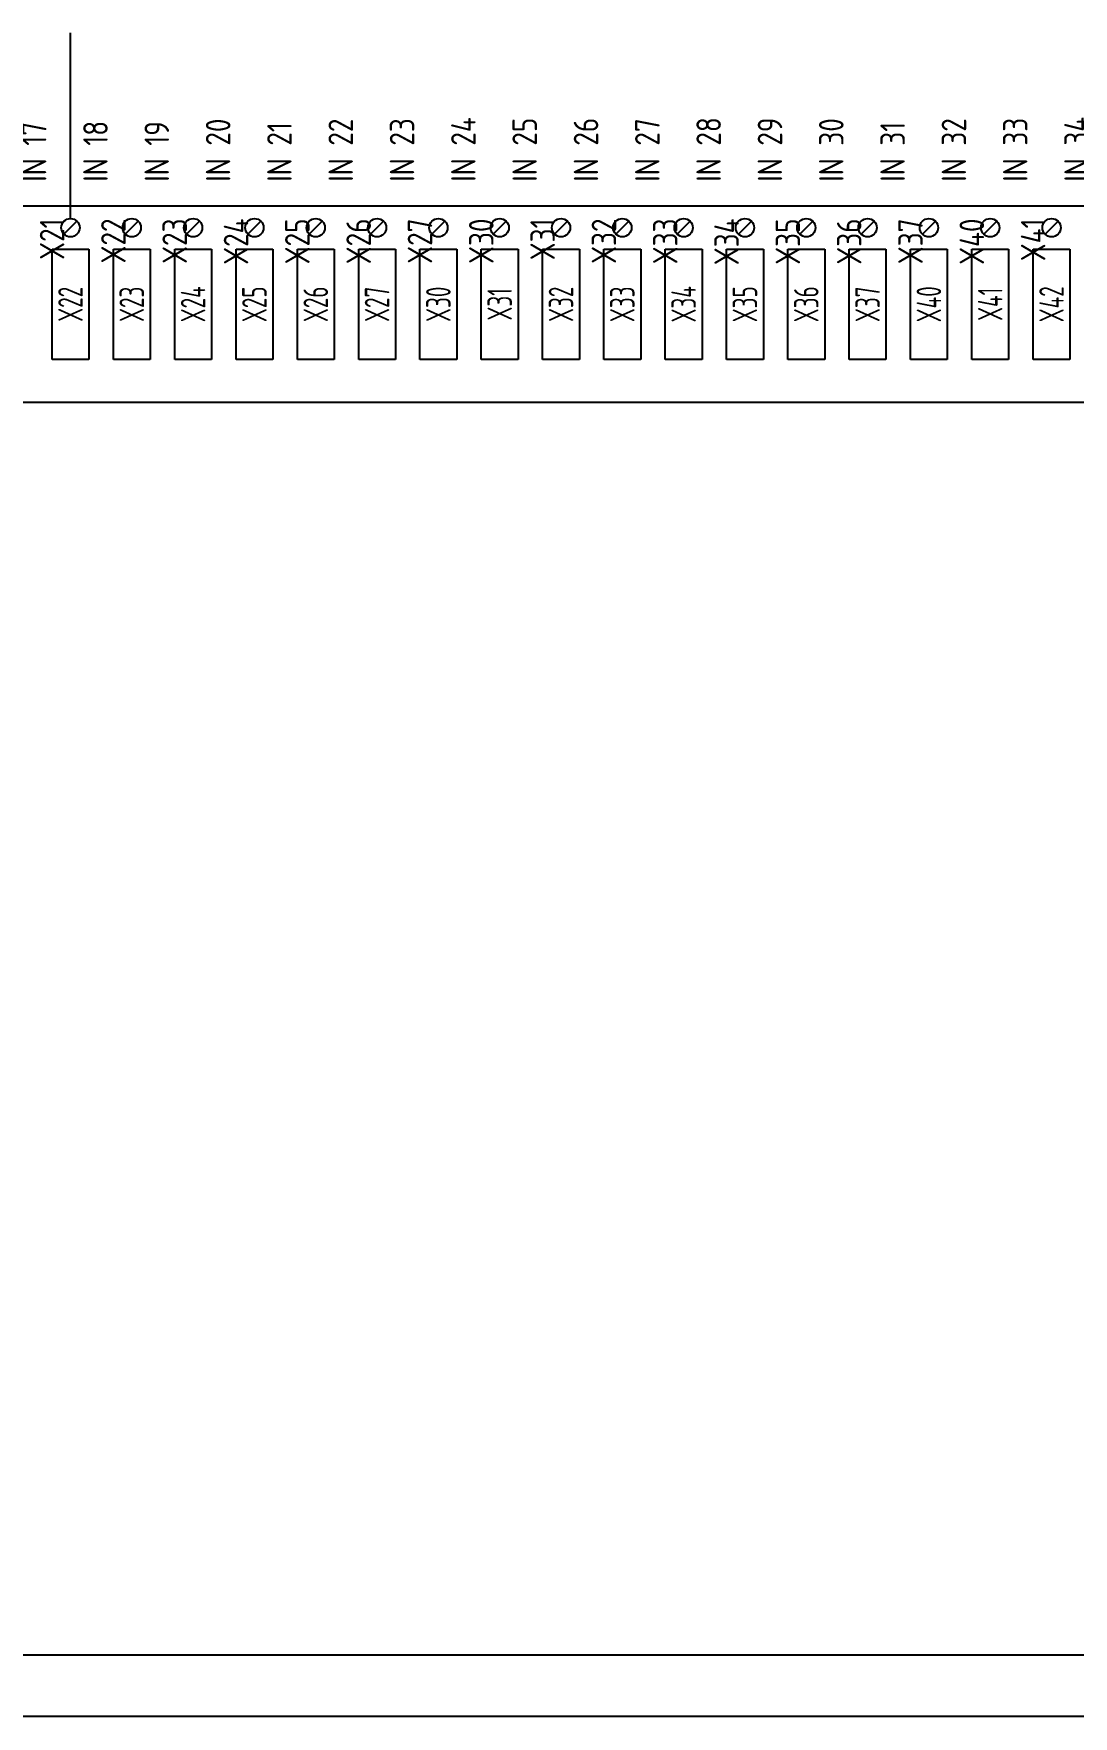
# Model space of a CAD drawing. Extents: x 0 to 1189, y -1 to 841.
# Drawn here: x 356.3 to 525.9, y 0 to 274.6 of the extents above; entities that cross this region are included whole.
import ezdxf
from ezdxf.enums import TextEntityAlignment as Align

# ---------------------------------------------------------------- set-up
doc = ezdxf.new("R2010")
doc.units = 0
doc.header["$MEASUREMENT"] = 0
doc.layers.add('BLU_0.8mm2', color=5, linetype='Continuous', lineweight=25)
for name, color, linetype in [('SYMS', 7, 'Continuous'), ('TAGS', 150, 'Continuous'), ('TERMS', 123, 'Continuous')]:
    doc.layers.add(name, color=color, linetype=linetype)
doc.styles.add('WD_IEC', font='ISOCP2.shx', dxfattribs={"width": 0.9, "height": 4})

# ---------------------------------------------------------------- blocks, each defined once
blk = doc.blocks.new('PLCIO_4D4D')
at = {"layer": 'SYMS'}
for p, q in [((802, 16), (-16, 16)), ((218.94, 11.44), (221.06, 13.56)), ((228.94, 11.44), (231.06, 13.56)), ((238.94, 11.44), (241.06, 13.56)), ((248.94, 11.44), (251.06, 13.56)), ((258.94, 11.44), (261.06, 13.56)), ((268.94, 11.44), (271.06, 13.56)), ((278.94, 11.44), (281.06, 13.56)), ((288.94, 11.44), (291.06, 13.56)), ((298.94, 11.44), (301.06, 13.56)), ((308.94, 11.44), (311.06, 13.56)), ((318.94, 11.44), (321.06, 13.56)), ((328.94, 11.44), (331.06, 13.56)), ((338.94, 11.44), (341.06, 13.56)), ((348.94, 11.44), (351.06, 13.56)), ((358.94, 11.44), (361.06, 13.56)), ((368.94, 11.44), (371.06, 13.56)), ((378.94, 11.44), (381.06, 13.56)), ((217, -9), (217, 9)), ((217, 9), (223, 9)), ((223, 9), (223, -9)), ((227, -9), (227, 9)), ((227, 9), (233, 9)), ((233, 9), (233, -9)), ((237, -9), (237, 9)), ((237, 9), (243, 9)), ((243, 9), (243, -9)), ((247, -9), (247, 9)), ((247, 9), (253, 9)), ((253, 9), (253, -9)), ((257, -9), (257, 9)), ((257, 9), (263, 9)), ((263, 9), (263, -9)), ((267, -9), (267, 9)), ((267, 9), (273, 9)), ((273, 9), (273, -9)), ((277, -9), (277, 9)), ((277, 9), (283, 9)), ((283, 9), (283, -9)), ((287, -9), (287, 9)), ((287, 9), (293, 9)), ((293, 9), (293, -9)), ((297, -9), (297, 9)), ((297, 9), (303, 9)), ((303, 9), (303, -9)), ((307, -9), (307, 9)), ((307, 9), (313, 9)), ((313, 9), (313, -9)), ((317, -9), (317, 9)), ((317, 9), (323, 9)), ((323, 9), (323, -9)), ((327, -9), (327, 9)), ((327, 9), (333, 9)), ((333, 9), (333, -9)), ((337, -9), (337, 9)), ((337, 9), (343, 9)), ((343, 9), (343, -9)), ((347, -9), (347, 9)), ((347, 9), (353, 9)), ((353, 9), (353, -9)), ((357, -9), (357, 9)), ((357, 9), (363, 9)), ((363, 9), (363, -9)), ((367, -9), (367, 9)), ((367, 9), (373, 9)), ((373, 9), (373, -9)), ((377, -9), (377, 9)), ((377, 9), (383, 9)), ((383, 9), (383, -9)), ((223, -9), (217, -9)), ((233, -9), (227, -9)), ((243, -9), (237, -9)), ((253, -9), (247, -9)), ((263, -9), (257, -9)), ((273, -9), (267, -9)), ((283, -9), (277, -9)), ((293, -9), (287, -9)), ((303, -9), (297, -9)), ((313, -9), (307, -9)), ((323, -9), (317, -9)), ((333, -9), (327, -9)), ((343, -9), (337, -9)), ((353, -9), (347, -9)), ((363, -9), (357, -9)), ((373, -9), (367, -9)), ((383, -9), (377, -9)), ((-16, -16), (802, -16))]:
    blk.add_line(p, q, dxfattribs=at)
for centre in [(220, 12.5), (230, 12.5), (240, 12.5), (250, 12.5), (260, 12.5), (270, 12.5), (280, 12.5), (290, 12.5), (300, 12.5), (310, 12.5), (320, 12.5), (330, 12.5), (340, 12.5), (350, 12.5), (360, 12.5), (370, 12.5), (380, 12.5)]:
    blk.add_circle(centre, 1.5, dxfattribs=at)
at = {"layer": 'SYMS', "style": 'WD_IEC', "width": 0.9}
for tag, p in [('TERMDESC01', (2, 20)), ('TERMDESC04', (32, 20)), ('TERMDESC05', (42.08, 20)), ('TERMDESC06', (52.08, 20)), ('TERMDESC07', (62.08, 20)), ('TERMDESC08', (72.08, 20)), ('TERMDESC09', (82.08, 20)), ('TERMDESC10', (92.08, 20)), ('TERMDESC12', (112.08, 20)), ('TERMDESC13', (122.08, 20)), ('TERMDESC14', (132.08, 20)), ('TERMDESC15', (142.08, 20)), ('TERMDESC16', (152.08, 20)), ('TERMDESC17', (162.08, 20)), ('TERMDESC18', (172.08, 20)), ('TERMDESC19', (182.08, 20)), ('TERMDESC20', (192.08, 20)), ('TERMDESC21', (202.08, 20)), ('TERMDESC22', (212.08, 20)), ('TERMDESC23', (222.08, 20)), ('TERMDESC24', (232.08, 20)), ('TERMDESC25', (242.08, 20)), ('TERMDESC26', (252.08, 20)), ('TERMDESC27', (262.08, 20)), ('TERMDESC28', (272.08, 20)), ('TERMDESC29', (282.08, 20)), ('TERMDESC30', (292.08, 20)), ('TERMDESC31', (302.08, 20)), ('TERMDESC32', (312.08, 20)), ('TERMDESC33', (322.08, 20)), ('TERMDESC34', (332.08, 20)), ('TERMDESC35', (342.08, 20)), ('TERMDESC36', (352.08, 20)), ('TERMDESC37', (362.08, 20)), ('TERMDESC38', (372.08, 20)), ('TERMDESC39', (382.08, 20)), ('TERMDESC40', (392.08, 20)), ('TERMDESC42', (412, 20)), ('TERMDESC43', (422, 20)), ('TERMDESC45', (442, 20)), ('TERMDESC47', (462, 20)), ('TERMDESC50', (492, 20)), ('TERMDESC51', (502, 20)), ('TERMDESC56', (552, 20)), ('TERMDESC57', (562, 20)), ('TERMDESC62', (612, 20)), ('TERMDESC63', (622, 20)), ('TERMDESC69', (682, 20)), ('TERMDESC75', (742, 20)), ('TERMDESC11', (102.08, 20)), ('TERM02', (15.5, -14)), ('TERM03', (25.5, -14)), ('TERM41', (405.5, -14)), ('TERM44', (437.5, -14)), ('TERM46', (457.5, -14)), ('TERM48', (477.5, -14)), ('TERM49', (487.5, -14)), ('TERM52', (517.5, -14)), ('TERM53', (527.5, -14)), ('TERM54', (537.5, -14)), ('TERM55', (547.5, -14)), ('TERM58', (577.5, -14)), ('TERM59', (587.5, -14)), ('TERM60', (597.5, -14)), ('TERM61', (607.5, -14)), ('TERM64', (637.5, -14)), ('TERM65', (647.5, -14)), ('TERM66', (657.5, -14)), ('TERM67', (667.5, -14)), ('TERM68', (675.5, -14)), ('TERM70', (697.5, -14)), ('TERM71', (707.5, -14)), ('TERM72', (717.5, -14)), ('TERM73', (727.5, -14)), ('TERM74', (735.5, -14)), ('TERM76', (757.5, -14)), ('TERM77', (767.5, -14)), ('TERM78', (777.5, -14)), ('TERM79', (787.5, -14)), ('TERM80', (795.5, -14))]:
    blk.add_attdef(tag, text='', height=4, rotation=90, dxfattribs=at).set_placement(p, align=Align.TOP_LEFT)
for tag, p in [('DESCA44', (427, 22)), ('DESCA54', (527, 22)), ('DESCA64', (627, 22)), ('DESCB44', (433, 22)), ('DESCC44', (439, 22)), ('DESCD44', (445, 22)), ('DESCA46', (447, 22)), ('DESCE44', (451, 22)), ('DESCB46', (453, 22)), ('DESCC46', (459, 22)), ('DESCD46', (465, 22)), ('DESCA48', (467, 22)), ('DESCE46', (471, 22)), ('DESCB48', (473, 22)), ('DESCA49', (477, 22)), ('DESCC48', (479, 22)), ('DESCB49', (483, 22)), ('DESCD48', (485, 22)), ('DESCC49', (489, 22)), ('DESCE48', (491, 22)), ('DESCD49', (495, 22)), ('DESCE49', (501, 22)), ('DESCA52', (507, 22)), ('DESCB52', (513, 22)), ('DESCA53', (517, 22)), ('DESCC52', (519, 22)), ('DESCB53', (523, 22)), ('DESCD52', (525, 22)), ('DESCC53', (529, 22)), ('DESCE52', (531, 22)), ('DESCB54', (533, 22)), ('DESCD53', (535, 22)), ('DESCA55', (537, 22)), ('DESCC54', (539, 22)), ('DESCE53', (541, 22)), ('DESCB55', (543, 22)), ('DESCD54', (545, 22)), ('DESCC55', (549, 22)), ('DESCE54', (551, 22)), ('DESCD55', (555, 22)), ('DESCE55', (561, 22)), ('DESCA58', (567, 22)), ('DESCB58', (573, 22)), ('DESCA59', (577, 22)), ('DESCC58', (579, 22)), ('DESCB59', (583, 22)), ('DESCD58', (585, 22)), ('DESCA60', (587, 22)), ('DESCC59', (589, 22)), ('DESCE58', (591, 22)), ('DESCB60', (593, 22)), ('DESCD59', (595, 22)), ('DESCA61', (597, 22)), ('DESCC60', (599, 22)), ('DESCE59', (601, 22)), ('DESCB61', (603, 22)), ('DESCD60', (605, 22)), ('DESCC61', (609, 22)), ('DESCE60', (611, 22)), ('DESCD61', (615, 22)), ('DESCE61', (621, 22)), ('DESCB64', (633, 22)), ('DESCA65', (637, 22)), ('DESCC64', (639, 22)), ('DESCB65', (643, 22)), ('DESCD64', (645, 22)), ('DESCA66', (647, 22)), ('DESCC65', (649, 22)), ('DESCE64', (651, 22)), ('DESCB66', (653, 22)), ('DESCD65', (655, 22)), ('DESCA67', (657, 22)), ('DESCC66', (659, 22)), ('DESCE65', (661, 22)), ('DESCB67', (663, 22)), ('DESCD66', (665, 22)), ('DESCC67', (669, 22)), ('DESCE66', (671, 22)), ('DESCD67', (675, 22)), ('DESCE67', (681, 22)), ('DESCA70', (687, 22)), ('DESCB70', (693, 22)), ('DESCA71', (697, 22)), ('DESCC70', (699, 22)), ('DESCB71', (703, 22)), ('DESCD70', (705, 22)), ('DESCA72', (707, 22)), ('DESCC71', (709, 22)), ('DESCE70', (711, 22)), ('DESCB72', (713, 22)), ('DESCD71', (715, 22)), ('DESCA73', (717, 22)), ('DESCC72', (719, 22)), ('DESCE71', (721, 22)), ('DESCB73', (723, 22)), ('DESCD72', (725, 22)), ('DESCC73', (729, 22)), ('DESCE72', (731, 22)), ('DESCD73', (735, 22)), ('DESCE73', (741, 22)), ('DESCA76', (747, 22)), ('DESCB76', (753, 22)), ('DESCA77', (757, 22)), ('DESCC76', (759, 22)), ('DESCB77', (763, 22)), ('DESCD76', (765, 22)), ('DESCA78', (767, 22)), ('DESCC77', (769, 22)), ('DESCE76', (771, 22)), ('DESCB78', (773, 22)), ('DESCD77', (775, 22)), ('DESCA79', (777, 22)), ('DESCC78', (779, 22)), ('DESCE77', (781, 22)), ('DESCB79', (783, 22)), ('DESCD78', (785, 22)), ('DESCC79', (789, 22)), ('DESCE78', (791, 22)), ('DESCD79', (795, 22)), ('DESCE79', (801, 22))]:
    blk.add_attdef(tag, p, '', height=5, rotation=90, dxfattribs=at)
at = {"layer": 'SYMS', "style": 'WD_IEC', "width": 0.9, "flags": 1}
for tag, p in [('X2TERM01', (0, 14)), ('X2TERM04', (30, 14)), ('X2TERM05', (40, 14)), ('X2TERM06', (50, 14)), ('X2TERM07', (60, 14)), ('X2TERM08', (70, 14)), ('X2TERM09', (80, 14)), ('X2TERM10', (90, 14)), ('X2TERM11', (100, 14)), ('X2TERM12', (110, 14)), ('X2TERM13', (120, 14)), ('X2TERM14', (130, 14)), ('X2TERM15', (140, 14)), ('X2TERM16', (150, 14)), ('X2TERM17', (160, 14)), ('X2TERM18', (170, 14)), ('X2TERM19', (180, 14)), ('X2TERM20', (190, 14)), ('X2TERM21', (200, 14)), ('X2TERM22', (210, 14)), ('X2TERM23', (220, 14)), ('X2TERM24', (230, 14)), ('X2TERM25', (240, 14)), ('X2TERM26', (250, 14)), ('X2TERM27', (260, 14)), ('X2TERM28', (270, 14)), ('X2TERM29', (280, 14)), ('X2TERM30', (290, 14)), ('X2TERM31', (300, 14)), ('X2TERM32', (310, 14)), ('X2TERM33', (320, 14)), ('X2TERM34', (330, 14)), ('X2TERM35', (340, 14)), ('X2TERM36', (350, 14)), ('X2TERM37', (360, 14)), ('X2TERM38', (370, 14)), ('X2TERM39', (380, 14)), ('X2TERM40', (390, 14)), ('X2TERM42', (410, 14)), ('X2TERM43', (420, 14)), ('X2TERM45', (440, 14)), ('X2TERM47', (460, 14)), ('X2TERM50', (490, 14)), ('X2TERM51', (500, 14)), ('X2TERM56', (550, 14)), ('X2TERM57', (560, 14)), ('X2TERM62', (610, 14)), ('X2TERM63', (620, 14)), ('X2TERM69', (680, 14)), ('X2TERM75', (740, 14)), ('X8TERM02', (10, -14)), ('X8TERM03', (20, -14)), ('X8TERM41', (400, -14)), ('X8TERM44', (430, -14)), ('X8TERM46', (450, -14)), ('X8TERM48', (470, -14)), ('X8TERM49', (480, -14)), ('X8TERM52', (510, -14)), ('X8TERM53', (520, -14)), ('X8TERM54', (530, -14)), ('X8TERM55', (540, -14)), ('X8TERM58', (570, -14)), ('X8TERM59', (580, -14)), ('X8TERM60', (590, -14)), ('X8TERM61', (600, -14)), ('X8TERM64', (630, -14)), ('X8TERM65', (640, -14)), ('X8TERM66', (650, -14)), ('X8TERM67', (660, -14)), ('X8TERM68', (670, -14)), ('X8TERM70', (690, -14)), ('X8TERM71', (700, -14)), ('X8TERM72', (710, -14)), ('X8TERM73', (720, -14)), ('X8TERM74', (730, -14)), ('X8TERM76', (750, -14)), ('X8TERM77', (760, -14)), ('X8TERM78', (770, -14)), ('X8TERM79', (780, -14)), ('X8TERM80', (790, -14))]:
    blk.add_attdef(tag, text='', height=0.64, rotation=90, dxfattribs=at).set_placement(p, align=Align.RIGHT)
at = {"layer": 'SYMS', "style": 'WD_IEC', "width": 0.9}
for tag, p in [('TERM04', (33, 14)), ('TERM10', (95, 14)), ('TERM12', (115, 14)), ('TERM14', (135, 14)), ('TERM20', (195, 14)), ('TERM22', (215, 14)), ('TERM24', (235, 14)), ('TERM30', (295, 14)), ('TERM32', (315, 14)), ('TERM34', (335, 14)), ('TERM40', (395, 14)), ('TERM42', (413, 14)), ('TERM50', (493, 14)), ('TERM62', (613, 14)), ('TERM01', (4, 14)), ('TERM05', (45, 14)), ('TERM06', (55, 14)), ('TERM07', (65, 14)), ('TERM08', (75, 14)), ('TERM09', (85, 14)), ('TERM11', (105, 14)), ('TERM13', (125, 14)), ('TERM15', (145, 14)), ('TERM16', (155, 14)), ('TERM17', (165, 14)), ('TERM18', (175, 14)), ('TERM19', (185, 14)), ('TERM21', (205, 14)), ('TERM23', (225, 14)), ('TERM25', (245, 14)), ('TERM26', (255, 14)), ('TERM27', (265, 14)), ('TERM28', (275, 14)), ('TERM29', (285, 14)), ('TERM31', (305, 14)), ('TERM33', (325, 14)), ('TERM35', (345, 14)), ('TERM36', (355, 14)), ('TERM37', (365, 14)), ('TERM38', (375, 14)), ('TERM39', (385, 14)), ('TERM43', (423, 14)), ('TERM45', (443, 14)), ('TERM47', (463, 14)), ('TERM51', (503, 14)), ('TERM56', (553, 14)), ('TERM57', (563, 14)), ('TERM63', (623, 14)), ('TERM69', (683, 14)), ('TERM75', (743, 14)), ('TERMDESC02', (13.83, -20)), ('TERMDESC03', (23.83, -20)), ('TERMDESC41', (403.83, -20)), ('TERMDESC44', (432, -20)), ('TERMDESC46', (452, -20)), ('TERMDESC48', (472, -20)), ('TERMDESC49', (482, -20)), ('TERMDESC52', (512, -20)), ('TERMDESC53', (522, -20)), ('TERMDESC54', (532, -20)), ('TERMDESC55', (542, -20)), ('TERMDESC58', (572, -20)), ('TERMDESC59', (582, -20)), ('TERMDESC60', (592, -20)), ('TERMDESC61', (602, -20)), ('TERMDESC64', (632, -20)), ('TERMDESC65', (642, -20)), ('TERMDESC66', (652, -20)), ('TERMDESC67', (662, -20)), ('TERMDESC68', (673.83, -20)), ('TERMDESC70', (692, -20)), ('TERMDESC71', (702, -20)), ('TERMDESC72', (712, -20)), ('TERMDESC73', (722, -20)), ('TERMDESC74', (733.83, -20)), ('TERMDESC76', (752, -20)), ('TERMDESC77', (762, -20)), ('TERMDESC78', (772, -20)), ('TERMDESC79', (782, -20)), ('TERMDESC80', (793.83, -20))]:
    blk.add_attdef(tag, text='', height=4, rotation=90, dxfattribs=at).set_placement(p, align=Align.TOP_RIGHT)
at = {"layer": 'SYMS', "style": 'WD_IEC'}
for tag, width, p in [('LINE1', 0.9, (-29, 0)), ('LINE2', 0.9, (-23, 0)), ('DESC', 0.9, (-16.95, 0)), ('INST', 0.8, (-53, 0)), ('LOC', 0.8, (-47, 0)), ('MFG', 0.8, (-41, 0)), ('CAT', 0.8, (-35, 0)), ('TAG', 0.7, (-10.29, 0))]:
    blk.add_attdef(tag, text='', height=5, rotation=90, dxfattribs=dict(at, width=width)).set_placement(p, align=Align.CENTER)
at = {"layer": 'SYMS', "style": 'WD_IEC', "width": 0.7}
for tag, p in [('TAGA05', (40, 0)), ('TAGA06', (50, 0)), ('TAGA07', (60, 0)), ('TAGA08', (70, 0)), ('TAGA09', (80, 0)), ('TAGA10', (90, 0)), ('TAGA12', (110, 0)), ('TAGA13', (120, 0)), ('TAGA14', (130, 0)), ('TAGA15', (140, 0)), ('TAGA16', (150, 0)), ('TAGA17', (160, 0)), ('TAGA18', (170, 0)), ('TAGA19', (180, 0)), ('TAGA20', (190, 0)), ('TAGA22', (210, 0)), ('TAGA23', (220, 0)), ('TAGA24', (230, 0)), ('TAGA25', (240, 0)), ('TAGA26', (250, 0)), ('TAGA27', (260, 0)), ('TAGA28', (270, 0)), ('TAGA29', (280, 0)), ('TAGA30', (290, 0)), ('TAGA32', (310, 0)), ('TAGA33', (320, 0)), ('TAGA34', (330, 0)), ('TAGA35', (340, 0)), ('TAGA36', (350, 0)), ('TAGA37', (360, 0)), ('TAGA38', (370, 0)), ('TAGA39', (380, 0)), ('TAGA40', (390, 0)), ('TAGA44', (430, 0)), ('TAGA46', (450, 0)), ('TAGA48', (470, 0)), ('TAGA49', (480, 0)), ('TAGA52', (510, 0)), ('TAGA53', (520, 0)), ('TAGA54', (530, 0)), ('TAGA55', (540, 0)), ('TAGA58', (570, 0)), ('TAGA59', (580, 0)), ('TAGA60', (590, 0)), ('TAGA61', (600, 0)), ('TAGA64', (630, 0)), ('TAGA65', (640, 0)), ('TAGA66', (650, 0)), ('TAGA67', (660, 0)), ('TAGA70', (690, 0)), ('TAGA72', (710, 0)), ('TAGA73', (720, 0)), ('TAGA76', (750, 0)), ('TAGA77', (760, 0)), ('TAGA78', (770, 0)), ('TAGA79', (780, 0)), ('TAGA11', (100, 0)), ('TAGA21', (200, 0)), ('TAGA31', (300, 0)), ('TAGA71', (700, 0))]:
    blk.add_attdef(tag, text='', height=4, rotation=90, dxfattribs=at).set_placement(p, align=Align.MIDDLE_CENTER)
at = {"layer": 'SYMS', "linetype": 'Continuous', "style": 'WD_IEC', "width": 0.9, "flags": 9}
blk.add_attdef('ASSYCODE', text='', height=0.64, rotation=90, dxfattribs=at).set_placement((-34.28, -7.36), align=Align.CENTER)
at = {"layer": 'SYMS', "style": 'WD_IEC', "width": 0.9}
for tag, p in [('DESCA05', (37, -37)), ('DESCB05', (43, -37)), ('DESCA06', (47, -37)), ('DESCC05', (49, -37)), ('DESCB06', (53, -37)), ('DESCD05', (55, -37)), ('DESCA07', (57, -37)), ('DESCC06', (59, -37)), ('DESCE05', (61, -37)), ('DESCB07', (63, -37)), ('DESCD06', (65, -37)), ('DESCA08', (67, -37)), ('DESCC07', (69, -37)), ('DESCE06', (71, -37)), ('DESCB08', (73, -37)), ('DESCD07', (75, -37)), ('DESCA09', (77, -37)), ('DESCC08', (79, -37)), ('DESCE07', (81, -37)), ('DESCB09', (83, -37)), ('DESCD08', (85, -37)), ('DESCA10', (87, -37)), ('DESCC09', (89, -37)), ('DESCE08', (91, -37)), ('DESCB10', (93, -37)), ('DESCD09', (95, -37)), ('DESCA11', (97, -37)), ('DESCC10', (99, -37)), ('DESCE09', (101, -37)), ('DESCB11', (103, -37)), ('DESCD10', (105, -37)), ('DESCA12', (107, -37)), ('DESCC11', (109, -37)), ('DESCE10', (111, -37)), ('DESCB12', (113, -37)), ('DESCD11', (115, -37)), ('DESCA13', (117, -37)), ('DESCC12', (119, -37)), ('DESCE11', (121, -37)), ('DESCB13', (123, -37)), ('DESCD12', (125, -37)), ('DESCA14', (127, -37)), ('DESCC13', (129, -37)), ('DESCE12', (131, -37)), ('DESCB14', (133, -37)), ('DESCD13', (135, -37)), ('DESCA15', (137, -37)), ('DESCC14', (139, -37)), ('DESCE13', (141, -37)), ('DESCB15', (143, -37)), ('DESCD14', (145, -37)), ('DESCA16', (147, -37)), ('DESCC15', (149, -37)), ('DESCE14', (151, -37)), ('DESCB16', (153, -37)), ('DESCD15', (155, -37)), ('DESCA17', (157, -37)), ('DESCC16', (159, -37)), ('DESCE15', (161, -37)), ('DESCB17', (163, -37)), ('DESCD16', (165, -37)), ('DESCA18', (167, -37)), ('DESCC17', (169, -37)), ('DESCE16', (171, -37)), ('DESCB18', (173, -37)), ('DESCD17', (175, -37)), ('DESCA19', (177, -37)), ('DESCC18', (179, -37)), ('DESCE17', (181, -37)), ('DESCB19', (183, -37)), ('DESCD18', (185, -37)), ('DESCA20', (187, -37)), ('DESCC19', (189, -37)), ('DESCE18', (191, -37)), ('DESCB20', (193, -37)), ('DESCD19', (195, -37)), ('DESCA21', (197, -37)), ('DESCC20', (199, -37)), ('DESCE19', (201, -37)), ('DESCB21', (203, -37)), ('DESCD20', (205, -37)), ('DESCA22', (207, -37)), ('DESCC21', (209, -37)), ('DESCE20', (211, -37)), ('DESCB22', (213, -37)), ('DESCD21', (215, -37)), ('DESCA23', (217, -37)), ('DESCC22', (219, -37)), ('DESCE21', (221, -37)), ('DESCB23', (223, -37)), ('DESCD22', (225, -37)), ('DESCA24', (227, -37)), ('DESCC23', (229, -37)), ('DESCE22', (231, -37)), ('DESCB24', (233, -37)), ('DESCD23', (235, -37)), ('DESCA25', (237, -37)), ('DESCC24', (239, -37)), ('DESCE23', (241, -37)), ('DESCB25', (243, -37)), ('DESCD24', (245, -37)), ('DESCA26', (247, -37)), ('DESCC25', (249, -37)), ('DESCE24', (251, -37)), ('DESCB26', (253, -37)), ('DESCD25', (255, -37)), ('DESCA27', (257, -37)), ('DESCC26', (259, -37)), ('DESCE25', (261, -37)), ('DESCB27', (263, -37)), ('DESCD26', (265, -37)), ('DESCA28', (267, -37)), ('DESCC27', (269, -37)), ('DESCE26', (271, -37)), ('DESCB28', (273, -37)), ('DESCD27', (275, -37)), ('DESCA29', (277, -37)), ('DESCC28', (279, -37)), ('DESCE27', (281, -37)), ('DESCB29', (283, -37)), ('DESCD28', (285, -37)), ('DESCA30', (287, -37)), ('DESCC29', (289, -37)), ('DESCE28', (291, -37)), ('DESCB30', (293, -37)), ('DESCD29', (295, -37)), ('DESCA31', (297, -37)), ('DESCC30', (299, -37)), ('DESCE29', (301, -37)), ('DESCB31', (303, -37)), ('DESCD30', (305, -37)), ('DESCA32', (307, -37)), ('DESCC31', (309, -37)), ('DESCE30', (311, -37)), ('DESCB32', (313, -37)), ('DESCD31', (315, -37)), ('DESCA33', (317, -37)), ('DESCC32', (319, -37)), ('DESCE31', (321, -37)), ('DESCB33', (323, -37)), ('DESCD32', (325, -37)), ('DESCA34', (327, -37)), ('DESCC33', (329, -37)), ('DESCE32', (331, -37)), ('DESCB34', (333, -37)), ('DESCD33', (335, -37)), ('DESCA35', (337, -37)), ('DESCC34', (339, -37)), ('DESCE33', (341, -37)), ('DESCB35', (343, -37)), ('DESCD34', (345, -37)), ('DESCA36', (347, -37)), ('DESCC35', (349, -37)), ('DESCE34', (351, -37)), ('DESCB36', (353, -37)), ('DESCD35', (355, -37)), ('DESCA37', (357, -37)), ('DESCC36', (359, -37)), ('DESCE35', (361, -37)), ('DESCB37', (363, -37)), ('DESCD36', (365, -37)), ('DESCA38', (367, -37)), ('DESCC37', (369, -37)), ('DESCE36', (371, -37)), ('DESCB38', (373, -37)), ('DESCD37', (375, -37)), ('DESCA39', (377, -37)), ('DESCC38', (379, -37)), ('DESCE37', (381, -37)), ('DESCB39', (383, -37)), ('DESCD38', (385, -37)), ('DESCA40', (387, -37)), ('DESCC39', (389, -37)), ('DESCE38', (391, -37)), ('DESCB40', (393, -37)), ('DESCD39', (395, -37)), ('DESCC40', (399, -37)), ('DESCE39', (401, -37)), ('DESCD40', (405, -37)), ('DESCE40', (411, -37))]:
    blk.add_attdef(tag, text='', height=5, rotation=90, dxfattribs=at).set_placement(p, align=Align.RIGHT)

msp = doc.modelspace()

# ---------------------------------------------------------------- linework, layer by layer
msp.add_line((1179, 10), (10, 10))
msp.add_lwpolyline([(0, 0), (0, 841), (1189, 841), (1189, 0), (0, 0)], close=True)
at = {"layer": 'BLU_0.8mm2'}
msp.add_line((362.33, 244.44), (362.33, 274.72), dxfattribs=at)

# ---------------------------------------------------------------- block references
at = {"layer": 'SYMS'}
ref = msp.add_blockref('PLCIO_4D4D', (142.33, 230.44), dxfattribs=at)
ref.add_attrib('TERM22', 'X21', dxfattribs={"layer": 'TERMS', "height": 4, "rotation": 90, "style": 'WD_IEC', "width": 0.9}).set_placement((357.33, 244.44), align=Align.TOP_RIGHT)
ref.add_attrib('TERMDESC22', 'IN 17', dxfattribs={"layer": 'TERMS', "height": 4, "rotation": 90, "style": 'WD_IEC', "width": 0.9}).set_placement((354.41, 250.44), align=Align.TOP_LEFT)
ref.add_attrib('TERM23', 'X22', dxfattribs={"layer": 'TERMS', "height": 4, "rotation": 90, "style": 'WD_IEC', "width": 0.9}).set_placement((367.33, 244.44), align=Align.TOP_RIGHT)
ref.add_attrib('TAGA23', 'X22', dxfattribs={"layer": 'TAGS', "height": 4, "rotation": 90, "style": 'WD_IEC', "width": 0.7}).set_placement((362.33, 230.44), align=Align.MIDDLE_CENTER)
ref.add_attrib('TERMDESC23', 'IN 18', dxfattribs={"layer": 'TERMS', "height": 4, "rotation": 90, "style": 'WD_IEC', "width": 0.9}).set_placement((364.41, 250.44), align=Align.TOP_LEFT)
ref.add_attrib('TERM24', 'X23', dxfattribs={"layer": 'TERMS', "height": 4, "rotation": 90, "style": 'WD_IEC', "width": 0.9}).set_placement((377.33, 244.44), align=Align.TOP_RIGHT)
ref.add_attrib('TAGA24', 'X23', dxfattribs={"layer": 'TAGS', "height": 4, "rotation": 90, "style": 'WD_IEC', "width": 0.7}).set_placement((372.33, 230.44), align=Align.MIDDLE_CENTER)
ref.add_attrib('TERMDESC24', 'IN 19', dxfattribs={"layer": 'TERMS', "height": 4, "rotation": 90, "style": 'WD_IEC', "width": 0.9}).set_placement((374.41, 250.44), align=Align.TOP_LEFT)
ref.add_attrib('TERM25', 'X24', dxfattribs={"layer": 'TERMS', "height": 4, "rotation": 90, "style": 'WD_IEC', "width": 0.9}).set_placement((387.33, 244.44), align=Align.TOP_RIGHT)
ref.add_attrib('TAGA25', 'X24', dxfattribs={"layer": 'TAGS', "height": 4, "rotation": 90, "style": 'WD_IEC', "width": 0.7}).set_placement((382.33, 230.44), align=Align.MIDDLE_CENTER)
ref.add_attrib('TERMDESC25', 'IN 20', dxfattribs={"layer": 'TERMS', "height": 4, "rotation": 90, "style": 'WD_IEC', "width": 0.9}).set_placement((384.41, 250.44), align=Align.TOP_LEFT)
ref.add_attrib('TERM26', 'X25', dxfattribs={"layer": 'TERMS', "height": 4, "rotation": 90, "style": 'WD_IEC', "width": 0.9}).set_placement((397.33, 244.44), align=Align.TOP_RIGHT)
ref.add_attrib('TAGA26', 'X25', dxfattribs={"layer": 'TAGS', "height": 4, "rotation": 90, "style": 'WD_IEC', "width": 0.7}).set_placement((392.33, 230.44), align=Align.MIDDLE_CENTER)
ref.add_attrib('TERMDESC26', 'IN 21', dxfattribs={"layer": 'TERMS', "height": 4, "rotation": 90, "style": 'WD_IEC', "width": 0.9}).set_placement((394.41, 250.44), align=Align.TOP_LEFT)
ref.add_attrib('TERM27', 'X26', dxfattribs={"layer": 'TERMS', "height": 4, "rotation": 90, "style": 'WD_IEC', "width": 0.9}).set_placement((407.33, 244.44), align=Align.TOP_RIGHT)
ref.add_attrib('TAGA27', 'X26', dxfattribs={"layer": 'TAGS', "height": 4, "rotation": 90, "style": 'WD_IEC', "width": 0.7}).set_placement((402.33, 230.44), align=Align.MIDDLE_CENTER)
ref.add_attrib('TERMDESC27', 'IN 22', dxfattribs={"layer": 'TERMS', "height": 4, "rotation": 90, "style": 'WD_IEC', "width": 0.9}).set_placement((404.41, 250.44), align=Align.TOP_LEFT)
ref.add_attrib('TERM28', 'X27', dxfattribs={"layer": 'TERMS', "height": 4, "rotation": 90, "style": 'WD_IEC', "width": 0.9}).set_placement((417.33, 244.44), align=Align.TOP_RIGHT)
ref.add_attrib('TAGA28', 'X27', dxfattribs={"layer": 'TAGS', "height": 4, "rotation": 90, "style": 'WD_IEC', "width": 0.7}).set_placement((412.33, 230.44), align=Align.MIDDLE_CENTER)
ref.add_attrib('TERMDESC28', 'IN 23', dxfattribs={"layer": 'TERMS', "height": 4, "rotation": 90, "style": 'WD_IEC', "width": 0.9}).set_placement((414.41, 250.44), align=Align.TOP_LEFT)
ref.add_attrib('TERM29', 'X30', dxfattribs={"layer": 'TERMS', "height": 4, "rotation": 90, "style": 'WD_IEC', "width": 0.9}).set_placement((427.33, 244.44), align=Align.TOP_RIGHT)
ref.add_attrib('TAGA29', 'X30', dxfattribs={"layer": 'TAGS', "height": 4, "rotation": 90, "style": 'WD_IEC', "width": 0.7}).set_placement((422.33, 230.44), align=Align.MIDDLE_CENTER)
ref.add_attrib('TERMDESC29', 'IN 24', dxfattribs={"layer": 'TERMS', "height": 4, "rotation": 90, "style": 'WD_IEC', "width": 0.9}).set_placement((424.41, 250.44), align=Align.TOP_LEFT)
ref.add_attrib('TERM30', 'X31', dxfattribs={"layer": 'TERMS', "height": 4, "rotation": 90, "style": 'WD_IEC', "width": 0.9}).set_placement((437.33, 244.44), align=Align.TOP_RIGHT)
ref.add_attrib('TAGA30', 'X31', dxfattribs={"layer": 'TAGS', "height": 4, "rotation": 90, "style": 'WD_IEC', "width": 0.7}).set_placement((432.33, 230.44), align=Align.MIDDLE_CENTER)
ref.add_attrib('TERMDESC30', 'IN 25', dxfattribs={"layer": 'TERMS', "height": 4, "rotation": 90, "style": 'WD_IEC', "width": 0.9}).set_placement((434.41, 250.44), align=Align.TOP_LEFT)
ref.add_attrib('TERM31', 'X32', dxfattribs={"layer": 'TERMS', "height": 4, "rotation": 90, "style": 'WD_IEC', "width": 0.9}).set_placement((447.33, 244.44), align=Align.TOP_RIGHT)
ref.add_attrib('TAGA31', 'X32', dxfattribs={"layer": 'TAGS', "height": 4, "rotation": 90, "style": 'WD_IEC', "width": 0.7}).set_placement((442.33, 230.44), align=Align.MIDDLE_CENTER)
ref.add_attrib('TERMDESC31', 'IN 26', dxfattribs={"layer": 'TERMS', "height": 4, "rotation": 90, "style": 'WD_IEC', "width": 0.9}).set_placement((444.41, 250.44), align=Align.TOP_LEFT)
ref.add_attrib('TERM32', 'X33', dxfattribs={"layer": 'TERMS', "height": 4, "rotation": 90, "style": 'WD_IEC', "width": 0.9}).set_placement((457.33, 244.44), align=Align.TOP_RIGHT)
ref.add_attrib('TAGA32', 'X33', dxfattribs={"layer": 'TAGS', "height": 4, "rotation": 90, "style": 'WD_IEC', "width": 0.7}).set_placement((452.33, 230.44), align=Align.MIDDLE_CENTER)
ref.add_attrib('TERMDESC32', 'IN 27', dxfattribs={"layer": 'TERMS', "height": 4, "rotation": 90, "style": 'WD_IEC', "width": 0.9}).set_placement((454.41, 250.44), align=Align.TOP_LEFT)
ref.add_attrib('TERM33', 'X34', dxfattribs={"layer": 'TERMS', "height": 4, "rotation": 90, "style": 'WD_IEC', "width": 0.9}).set_placement((467.33, 244.44), align=Align.TOP_RIGHT)
ref.add_attrib('TAGA33', 'X34', dxfattribs={"layer": 'TAGS', "height": 4, "rotation": 90, "style": 'WD_IEC', "width": 0.7}).set_placement((462.33, 230.44), align=Align.MIDDLE_CENTER)
ref.add_attrib('TERMDESC33', 'IN 28', dxfattribs={"layer": 'TERMS', "height": 4, "rotation": 90, "style": 'WD_IEC', "width": 0.9}).set_placement((464.41, 250.44), align=Align.TOP_LEFT)
ref.add_attrib('TERM34', 'X35', dxfattribs={"layer": 'TERMS', "height": 4, "rotation": 90, "style": 'WD_IEC', "width": 0.9}).set_placement((477.33, 244.44), align=Align.TOP_RIGHT)
ref.add_attrib('TAGA34', 'X35', dxfattribs={"layer": 'TAGS', "height": 4, "rotation": 90, "style": 'WD_IEC', "width": 0.7}).set_placement((472.33, 230.44), align=Align.MIDDLE_CENTER)
ref.add_attrib('TERMDESC34', 'IN 29', dxfattribs={"layer": 'TERMS', "height": 4, "rotation": 90, "style": 'WD_IEC', "width": 0.9}).set_placement((474.41, 250.44), align=Align.TOP_LEFT)
ref.add_attrib('TERM35', 'X36', dxfattribs={"layer": 'TERMS', "height": 4, "rotation": 90, "style": 'WD_IEC', "width": 0.9}).set_placement((487.33, 244.44), align=Align.TOP_RIGHT)
ref.add_attrib('TAGA35', 'X36', dxfattribs={"layer": 'TAGS', "height": 4, "rotation": 90, "style": 'WD_IEC', "width": 0.7}).set_placement((482.33, 230.44), align=Align.MIDDLE_CENTER)
ref.add_attrib('TERMDESC35', 'IN 30', dxfattribs={"layer": 'TERMS', "height": 4, "rotation": 90, "style": 'WD_IEC', "width": 0.9}).set_placement((484.41, 250.44), align=Align.TOP_LEFT)
ref.add_attrib('TERM36', 'X37', dxfattribs={"layer": 'TERMS', "height": 4, "rotation": 90, "style": 'WD_IEC', "width": 0.9}).set_placement((497.33, 244.44), align=Align.TOP_RIGHT)
ref.add_attrib('TAGA36', 'X37', dxfattribs={"layer": 'TAGS', "height": 4, "rotation": 90, "style": 'WD_IEC', "width": 0.7}).set_placement((492.33, 230.44), align=Align.MIDDLE_CENTER)
ref.add_attrib('TERMDESC36', 'IN 31', dxfattribs={"layer": 'TERMS', "height": 4, "rotation": 90, "style": 'WD_IEC', "width": 0.9}).set_placement((494.41, 250.44), align=Align.TOP_LEFT)
ref.add_attrib('TERM37', 'X40', dxfattribs={"layer": 'TERMS', "height": 4, "rotation": 90, "style": 'WD_IEC', "width": 0.9}).set_placement((507.33, 244.44), align=Align.TOP_RIGHT)
ref.add_attrib('TAGA37', 'X40', dxfattribs={"layer": 'TAGS', "height": 4, "rotation": 90, "style": 'WD_IEC', "width": 0.7}).set_placement((502.33, 230.44), align=Align.MIDDLE_CENTER)
ref.add_attrib('TERMDESC37', 'IN 32', dxfattribs={"layer": 'TERMS', "height": 4, "rotation": 90, "style": 'WD_IEC', "width": 0.9}).set_placement((504.41, 250.44), align=Align.TOP_LEFT)
ref.add_attrib('TERM38', 'X41', dxfattribs={"layer": 'TERMS', "height": 4, "rotation": 90, "style": 'WD_IEC', "width": 0.9}).set_placement((517.33, 244.44), align=Align.TOP_RIGHT)
ref.add_attrib('TAGA38', 'X41', dxfattribs={"layer": 'TAGS', "height": 4, "rotation": 90, "style": 'WD_IEC', "width": 0.7}).set_placement((512.33, 230.44), align=Align.MIDDLE_CENTER)
ref.add_attrib('TERMDESC38', 'IN 33', dxfattribs={"layer": 'TERMS', "height": 4, "rotation": 90, "style": 'WD_IEC', "width": 0.9}).set_placement((514.41, 250.44), align=Align.TOP_LEFT)
ref.add_attrib('TAGA39', 'X42', dxfattribs={"layer": 'TAGS', "height": 4, "rotation": 90, "style": 'WD_IEC', "width": 0.7}).set_placement((522.33, 230.44), align=Align.MIDDLE_CENTER)
ref.add_attrib('TERMDESC39', 'IN 34', dxfattribs={"layer": 'TERMS', "height": 4, "rotation": 90, "style": 'WD_IEC', "width": 0.9}).set_placement((524.41, 250.44), align=Align.TOP_LEFT)

doc.saveas('drawing.dxf')
